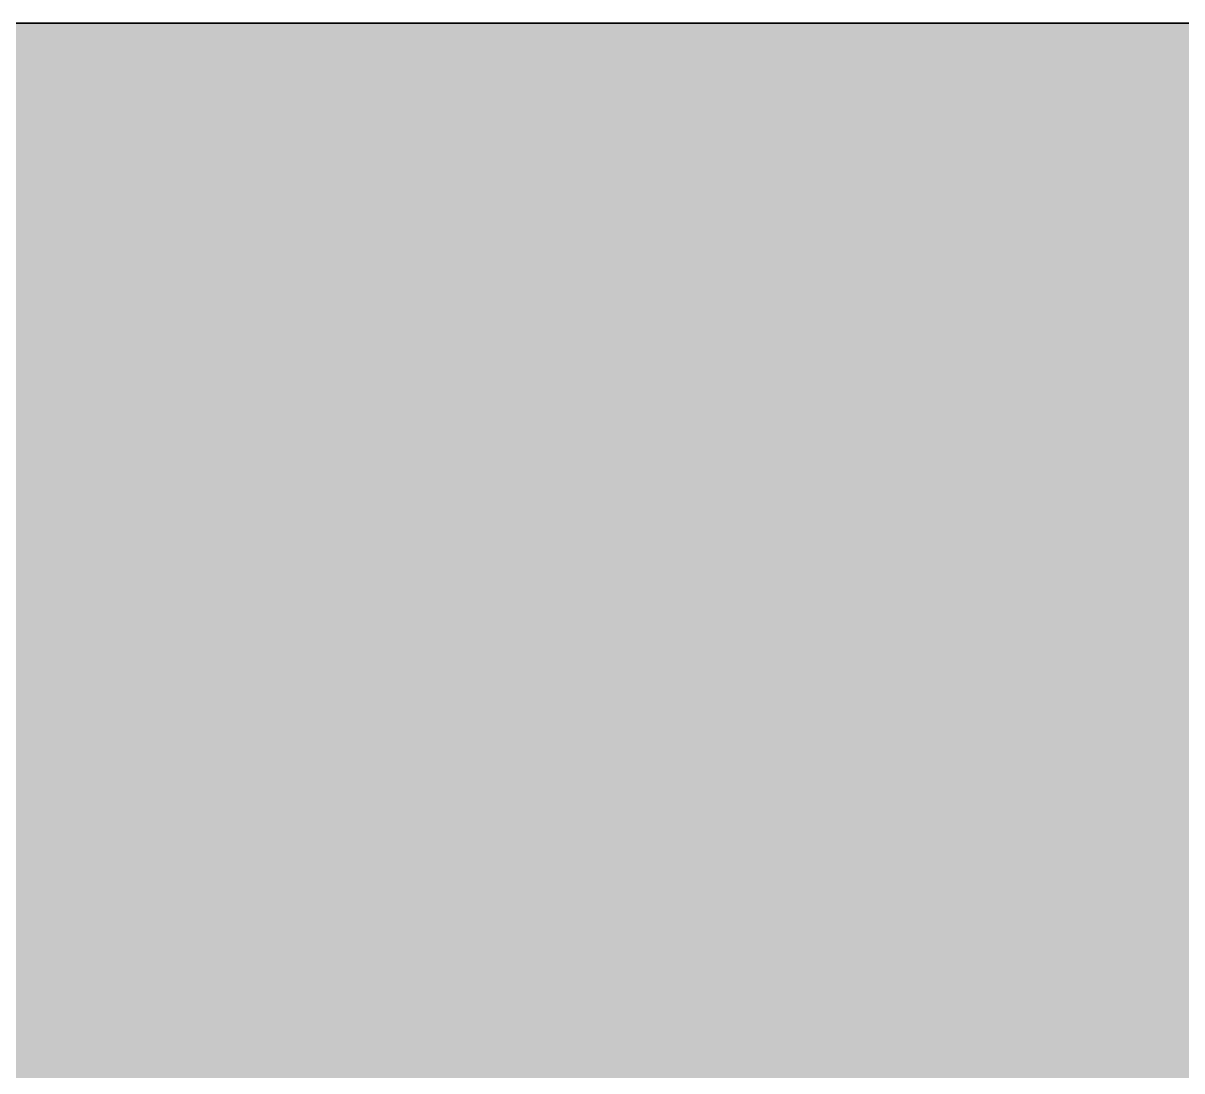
# Model space of a CAD drawing. Header units: metres. Extents: x 294 to 1101, y -498 to -355.
# Drawn here: x 619.29186 to 619.29878, y -488.17388 to -488.16763 of the extents above; entities that cross this region are included whole.
import ezdxf

# ---------------------------------------------------------------- set-up
doc = ezdxf.new("R2010")
doc.units = ezdxf.units.M
doc.layers.add('SectionCutEdges', color=7, linetype='Continuous')
doc.layers.add('wall', color=7, linetype='Continuous', lineweight=25)

msp = doc.modelspace()

# ---------------------------------------------------------------- hatches: boundary and pattern name
at = {"layer": 'wall'}
h = msp.add_hatch(color=256, dxfattribs=at)
h.dxf.hatch_style = 1
h.paths.add_polyline_path([(634.8314322, -488.1676274), (633.8460388, -488.1676274), (632.5460388, -488.1676274), (631.3460388, -488.1676274), (631.1460388, -488.1676274), (626.9195867, -488.1676274), (620.6891779, -488.1676274), (616.2644409, -488.1676274), (615.0644409, -488.1676274), (613.9770526, -488.1676274), (613.7644409, -488.1676274), (611.8544094, -488.1676274), (611.8544094, -488.3676274), (634.8314322, -488.3676274)])

# ---------------------------------------------------------------- linework, layer by layer
for p, q in [((616.2644409, -488.1676274), (620.6891779, -488.1676274)), ((617.2348404, -488.1676274), (619.6891779, -488.1676274)), ((617.2348404, -488.1676274), (619.6891779, -488.1676274)), ((617.2348404, -488.1676274), (619.6891779, -488.1676274)), ((618.8546447, -488.1676274), (619.7546447, -488.1676274)), ((618.8934444, -488.1676274), (619.3431262, -488.1676274)), ((619.0179969, -488.1676274), (619.2922223, -488.1676274)), ((619.1841283, -488.1676274), (620.0334133, -488.1676274)), ((619.1861875, -488.1676274), (620.4142882, -488.1676274)), ((619.2236854, -488.1676274), (619.2922246, -488.1676274)), ((619.2236877, -488.1676274), (619.2922269, -488.1676274)), ((619.2732995, -488.1676274), (619.3061531, -488.1676274)), ((619.2882512, -488.1676274), (619.296471, -488.1676274)), ((619.2901162, -488.1676274), (619.3068754, -488.1676274)), ((619.2922101, -488.1676274), (619.2923832, -488.1676274)), ((619.292211, -488.1676274), (619.2923838, -488.1676274)), ((619.292211, -488.1676274), (619.292268, -488.1676274)), ((619.2922131, -488.1676274), (619.2924688, -488.1676274)), ((619.2922131, -488.1676274), (619.2922778, -488.1676274)), ((619.2922152, -488.1676274), (619.2923881, -488.1676274)), ((619.2922154, -488.1676274), (619.2927222, -488.1676274)), ((619.2922165, -488.1676274), (619.292452, -488.1676274)), ((619.2922182, -488.1676274), (619.292268, -488.1676274)), ((619.2922287, -488.1676274), (619.292436, -488.1676274)), ((619.2922303, -488.1676274), (619.2922778, -488.1676274)), ((619.2922303, -488.1676274), (619.2924682, -488.1676274)), ((619.2922303, -488.1676274), (619.2925684, -488.1676274)), ((619.2922376, -488.1676274), (619.292467, -488.1676274)), ((619.2922384, -488.1676274), (619.2927405, -488.1676274)), ((619.292268, -488.1676274), (619.2922968, -488.1676274)), ((619.292268, -488.1676274), (619.292299, -488.1676274)), ((619.2922778, -488.1676274), (619.2924682, -488.1676274)), ((619.2922968, -488.1676274), (619.2923838, -488.1676274)), ((619.292299, -488.1676274), (619.2923387, -488.1676274)), ((619.2923387, -488.1676274), (619.2923821, -488.1676274)), ((619.2923756, -488.1676274), (619.2924454, -488.1676274)), ((619.2923756, -488.1676274), (619.2924385, -488.1676274)), ((619.2923781, -488.1676274), (619.2928804, -488.1676274)), ((619.2923781, -488.1676274), (619.2927222, -488.1676274)), ((619.2923821, -488.1676274), (619.2924355, -488.1676274)), ((619.2923828, -488.1676274), (619.2924224, -488.1676274)), ((619.2923838, -488.1676274), (619.2924234, -488.1676274)), ((619.2923838, -488.1676274), (619.2924368, -488.1676274)), ((619.2923881, -488.1676274), (619.2927724, -488.1676274)), ((619.2924072, -488.1676274), (619.2924368, -488.1676274)), ((619.2924355, -488.1676274), (619.2930249, -488.1676274)), ((619.2924359, -488.1676274), (619.2930257, -488.1676274)), ((619.292436, -488.1676274), (619.292467, -488.1676274)), ((619.2924365, -488.1676274), (619.2926031, -488.1676274)), ((619.2924368, -488.1676274), (619.2928792, -488.1676274)), ((619.292452, -488.1676274), (619.292624, -488.1676274)), ((619.292467, -488.1676274), (619.2926058, -488.1676274)), ((619.292467, -488.1676274), (619.292673, -488.1676274)), ((619.292467, -488.1676274), (619.292624, -488.1676274)), ((619.2924682, -488.1676274), (619.292698, -488.1676274)), ((619.2924682, -488.1676274), (619.2926971, -488.1676274)), ((619.2924688, -488.1676274), (619.2931967, -488.1676274)), ((619.2924688, -488.1676274), (619.292686, -488.1676274)), ((619.2924688, -488.1676274), (619.2928804, -488.1676274)), ((619.2925426, -488.1676274), (619.2925732, -488.1676274)), ((619.2925684, -488.1676274), (619.292698, -488.1676274)), ((619.2925732, -488.1676274), (619.2926058, -488.1676274)), ((619.2926021, -488.1676274), (619.2928948, -488.1676274)), ((619.2926031, -488.1676274), (619.2928792, -488.1676274)), ((619.2926058, -488.1676274), (619.2930266, -488.1676274)), ((619.2926058, -488.1676274), (619.292673, -488.1676274)), ((619.292624, -488.1676274), (619.2927232, -488.1676274)), ((619.292624, -488.1676274), (619.2927698, -488.1676274)), ((619.292645, -488.1676274), (619.2927991, -488.1676274)), ((619.292673, -488.1676274), (619.2927698, -488.1676274)), ((619.292673, -488.1676274), (619.2929415, -488.1676274)), ((619.292686, -488.1676274), (619.2931395, -488.1676274)), ((619.2926971, -488.1676274), (619.2931386, -488.1676274)), ((619.292698, -488.1676274), (619.2927707, -488.1676274)), ((619.292698, -488.1676274), (619.2927707, -488.1676274)), ((619.2927222, -488.1676274), (619.2927724, -488.1676274)), ((619.2927222, -488.1676274), (619.2929302, -488.1676274)), ((619.2927232, -488.1676274), (619.2927698, -488.1676274)), ((619.2927405, -488.1676274), (619.2927702, -488.1676274)), ((619.2927698, -488.1676274), (619.2930271, -488.1676274)), ((619.2927698, -488.1676274), (619.2930269, -488.1676274)), ((619.2927702, -488.1676274), (619.2930271, -488.1676274)), ((619.2927707, -488.1676274), (619.2931386, -488.1676274)), ((619.2927707, -488.1676274), (619.2930822, -488.1676274)), ((619.2927707, -488.1676274), (619.2931009, -488.1676274)), ((619.2927724, -488.1676274), (619.292824, -488.1676274)), ((619.2927991, -488.1676274), (619.2930265, -488.1676274)), ((619.292813, -488.1676274), (619.2928965, -488.1676274)), ((619.292813, -488.1676274), (619.2930259, -488.1676274)), ((619.292824, -488.1676274), (619.2929003, -488.1676274)), ((619.2928249, -488.1676274), (619.2928886, -488.1676274)), ((619.2928792, -488.1676274), (619.2930259, -488.1676274)), ((619.2928792, -488.1676274), (619.2931021, -488.1676274)), ((619.2928792, -488.1676274), (619.2931022, -488.1676274)), ((619.2928804, -488.1676274), (619.2931646, -488.1676274)), ((619.2928804, -488.1676274), (619.2932567, -488.1676274)), ((619.2928883, -488.1676274), (619.2931011, -488.1676274)), ((619.2928886, -488.1676274), (619.2929872, -488.1676274)), ((619.2928948, -488.1676274), (619.2930249, -488.1676274)), ((619.2928958, -488.1676274), (619.2931019, -488.1676274)), ((619.2928963, -488.1676274), (619.2931016, -488.1676274)), ((619.2928965, -488.1676274), (619.2930266, -488.1676274)), ((619.2929003, -488.1676274), (619.293732, -488.1676274)), ((619.2929003, -488.1676274), (619.2935353, -488.1676274)), ((619.2929302, -488.1676274), (619.2932571, -488.1676274)), ((619.2929415, -488.1676274), (619.2930268, -488.1676274)), ((619.2929601, -488.1676274), (619.2930016, -488.1676274)), ((619.2929601, -488.1676274), (619.2930012, -488.1676274)), ((619.2929872, -488.1676274), (619.2930182, -488.1676274)), ((619.2929872, -488.1676274), (619.293016, -488.1676274)), ((619.293016, -488.1676274), (619.2930811, -488.1676274)), ((619.2930162, -488.1676274), (619.2930853, -488.1676274)), ((619.2930162, -488.1676274), (619.2930588, -488.1676274)), ((619.2930182, -488.1676274), (619.2930597, -488.1676274)), ((619.2930249, -488.1676274), (619.293101, -488.1676274)), ((619.2930266, -488.1676274), (619.293081, -488.1676274)), ((619.2930268, -488.1676274), (619.2930813, -488.1676274)), ((619.2930269, -488.1676274), (619.2930814, -488.1676274)), ((619.2930271, -488.1676274), (619.2930816, -488.1676274)), ((619.2930274, -488.1676274), (619.2930822, -488.1676274)), ((619.2930588, -488.1676274), (619.2931012, -488.1676274)), ((619.2930597, -488.1676274), (619.2931016, -488.1676274)), ((619.2930597, -488.1676274), (619.2931016, -488.1676274)), ((619.2930732, -488.1676274), (619.2931026, -488.1676274)), ((619.293081, -488.1676274), (619.2931371, -488.1676274)), ((619.293081, -488.1676274), (619.2931371, -488.1676274)), ((619.2930813, -488.1676274), (619.2931374, -488.1676274)), ((619.2930814, -488.1676274), (619.2931375, -488.1676274)), ((619.2930816, -488.1676274), (619.2931377, -488.1676274)), ((619.2930822, -488.1676274), (619.2931383, -488.1676274)), ((619.2931009, -488.1676274), (619.2931383, -488.1676274)), ((619.293101, -488.1676274), (619.294173, -488.1676274)), ((619.2931019, -488.1676274), (619.293715, -488.1676274)), ((619.2931021, -488.1676274), (619.2932536, -488.1676274)), ((619.2931022, -488.1676274), (619.2931364, -488.1676274)), ((619.2931027, -488.1676274), (619.2931368, -488.1676274)), ((619.2931371, -488.1676274), (619.2931949, -488.1676274)), ((619.2931374, -488.1676274), (619.2931951, -488.1676274)), ((619.2931375, -488.1676274), (619.2931953, -488.1676274)), ((619.2931377, -488.1676274), (619.2931954, -488.1676274)), ((619.2931383, -488.1676274), (619.2931961, -488.1676274)), ((619.2931384, -488.1676274), (619.2931962, -488.1676274)), ((619.2931386, -488.1676274), (619.2931964, -488.1676274)), ((619.2931395, -488.1676274), (619.2931951, -488.1676274)), ((619.2931395, -488.1676274), (619.2931964, -488.1676274)), ((619.2931531, -488.1676274), (619.2931949, -488.1676274)), ((619.2931646, -488.1676274), (619.2932571, -488.1676274)), ((619.2931946, -488.1676274), (619.2932359, -488.1676274)), ((619.2931949, -488.1676274), (619.2932543, -488.1676274)), ((619.2931949, -488.1676274), (619.2932543, -488.1676274)), ((619.2931951, -488.1676274), (619.2932545, -488.1676274)), ((619.2931953, -488.1676274), (619.2932547, -488.1676274)), ((619.2931954, -488.1676274), (619.2932548, -488.1676274)), ((619.2931961, -488.1676274), (619.2932555, -488.1676274)), ((619.2931962, -488.1676274), (619.2932556, -488.1676274)), ((619.2931964, -488.1676274), (619.2932558, -488.1676274)), ((619.2931964, -488.1676274), (619.2932559, -488.1676274)), ((619.2931967, -488.1676274), (619.2932561, -488.1676274)), ((619.2931967, -488.1676274), (619.2932565, -488.1676274)), ((619.2932536, -488.1676274), (619.2937318, -488.1676274)), ((619.2932543, -488.1676274), (619.2933126, -488.1676274)), ((619.2932543, -488.1676274), (619.2933127, -488.1676274)), ((619.2932545, -488.1676274), (619.2933129, -488.1676274)), ((619.2932547, -488.1676274), (619.293313, -488.1676274)), ((619.2932548, -488.1676274), (619.2933132, -488.1676274)), ((619.2932555, -488.1676274), (619.2933138, -488.1676274)), ((619.2932556, -488.1676274), (619.2933139, -488.1676274)), ((619.2932558, -488.1676274), (619.2933141, -488.1676274)), ((619.2932559, -488.1676274), (619.2933143, -488.1676274)), ((619.2932561, -488.1676274), (619.2933145, -488.1676274)), ((619.2932567, -488.1676274), (619.2933148, -488.1676274)), ((619.2932571, -488.1676274), (619.2933753, -488.1676274)), ((619.2933126, -488.1676274), (619.2933724, -488.1676274)), ((619.2933127, -488.1676274), (619.2933725, -488.1676274)), ((619.2933129, -488.1676274), (619.2933727, -488.1676274)), ((619.293313, -488.1676274), (619.2933728, -488.1676274)), ((619.2933132, -488.1676274), (619.293373, -488.1676274)), ((619.2933138, -488.1676274), (619.2933736, -488.1676274)), ((619.2933139, -488.1676274), (619.2933738, -488.1676274)), ((619.2933141, -488.1676274), (619.2933739, -488.1676274)), ((619.2933143, -488.1676274), (619.2933741, -488.1676274)), ((619.2933145, -488.1676274), (619.2933743, -488.1676274)), ((619.2933148, -488.1676274), (619.2933749, -488.1676274)), ((619.2933556, -488.1676274), (619.2933969, -488.1676274)), ((619.2933695, -488.1676274), (619.2937263, -488.1676274)), ((619.2933724, -488.1676274), (619.2934337, -488.1676274)), ((619.2933725, -488.1676274), (619.2934338, -488.1676274)), ((619.2933727, -488.1676274), (619.293434, -488.1676274)), ((619.2933728, -488.1676274), (619.2934341, -488.1676274)), ((619.293373, -488.1676274), (619.2934343, -488.1676274)), ((619.2933736, -488.1676274), (619.2934349, -488.1676274)), ((619.2933738, -488.1676274), (619.2934351, -488.1676274)), ((619.2933739, -488.1676274), (619.2934352, -488.1676274)), ((619.2933741, -488.1676274), (619.2934355, -488.1676274)), ((619.2933743, -488.1676274), (619.2934356, -488.1676274)), ((619.2933749, -488.1676274), (619.2934359, -488.1676274)), ((619.2933753, -488.1676274), (619.2934993, -488.1676274)), ((619.2934337, -488.1676274), (619.2934964, -488.1676274)), ((619.2934338, -488.1676274), (619.2934966, -488.1676274)), ((619.293434, -488.1676274), (619.2934967, -488.1676274)), ((619.2934341, -488.1676274), (619.2934969, -488.1676274)), ((619.2934343, -488.1676274), (619.293497, -488.1676274)), ((619.2934349, -488.1676274), (619.2934976, -488.1676274)), ((619.2934351, -488.1676274), (619.2934978, -488.1676274)), ((619.2934352, -488.1676274), (619.293498, -488.1676274)), ((619.2934355, -488.1676274), (619.2934983, -488.1676274)), ((619.2934356, -488.1676274), (619.2934983, -488.1676274)), ((619.2934359, -488.1676274), (619.2934989, -488.1676274)), ((619.2934729, -488.1676274), (619.293525, -488.1676274)), ((619.2934963, -488.1676274), (619.2935531, -488.1676274)), ((619.2934964, -488.1676274), (619.2935532, -488.1676274)), ((619.2934967, -488.1676274), (619.2935535, -488.1676274)), ((619.2934969, -488.1676274), (619.2935537, -488.1676274)), ((619.293497, -488.1676274), (619.2935538, -488.1676274)), ((619.2934976, -488.1676274), (619.2935544, -488.1676274)), ((619.2934978, -488.1676274), (619.2935546, -488.1676274)), ((619.293498, -488.1676274), (619.2935548, -488.1676274)), ((619.2934983, -488.1676274), (619.2935551, -488.1676274)), ((619.2934983, -488.1676274), (619.2935551, -488.1676274)), ((619.2934989, -488.1676274), (619.2935793, -488.1676274)), ((619.2934989, -488.1676274), (619.2935555, -488.1676274)), ((619.2934993, -488.1676274), (619.2936141, -488.1676274)), ((619.2934993, -488.1676274), (619.2935449, -488.1676274)), ((619.2935353, -488.1676274), (619.2935756, -488.1676274)), ((619.2935449, -488.1676274), (619.2936233, -488.1676274)), ((619.2935532, -488.1676274), (619.2936112, -488.1676274)), ((619.2935534, -488.1676274), (619.2936114, -488.1676274)), ((619.2935534, -488.1676274), (619.2936113, -488.1676274)), ((619.2935534, -488.1676274), (619.2936112, -488.1676274)), ((619.2935535, -488.1676274), (619.2936114, -488.1676274)), ((619.2935537, -488.1676274), (619.2936117, -488.1676274)), ((619.2935538, -488.1676274), (619.2936117, -488.1676274)), ((619.2935544, -488.1676274), (619.2936124, -488.1676274)), ((619.2935546, -488.1676274), (619.2936126, -488.1676274)), ((619.2935548, -488.1676274), (619.2936127, -488.1676274)), ((619.2935551, -488.1676274), (619.2936131, -488.1676274)), ((619.2935551, -488.1676274), (619.2936131, -488.1676274)), ((619.2935756, -488.1676274), (619.2936233, -488.1676274)), ((619.2935793, -488.1676274), (619.2936134, -488.1676274)), ((619.2935793, -488.1676274), (619.2936793, -488.1676274)), ((619.2935793, -488.1676274), (619.2936795, -488.1676274)), ((619.2935845, -488.1676274), (619.2936137, -488.1676274)), ((619.2936112, -488.1676274), (619.2936702, -488.1676274)), ((619.2936113, -488.1676274), (619.2936704, -488.1676274)), ((619.2936114, -488.1676274), (619.2936705, -488.1676274)), ((619.2936114, -488.1676274), (619.2936704, -488.1676274)), ((619.2936117, -488.1676274), (619.2936708, -488.1676274)), ((619.2936117, -488.1676274), (619.2936707, -488.1676274)), ((619.2936124, -488.1676274), (619.2936714, -488.1676274)), ((619.2936126, -488.1676274), (619.2936716, -488.1676274)), ((619.2936127, -488.1676274), (619.2936718, -488.1676274)), ((619.2936131, -488.1676274), (619.2936721, -488.1676274)), ((619.2936131, -488.1676274), (619.2936722, -488.1676274)), ((619.2936141, -488.1676274), (619.2937333, -488.1676274)), ((619.2936233, -488.1676274), (619.293732, -488.1676274)), ((619.2936233, -488.1676274), (619.2936733, -488.1676274)), ((619.2936702, -488.1676274), (619.2937304, -488.1676274)), ((619.2936702, -488.1676274), (619.2937283, -488.1676274)), ((619.2936704, -488.1676274), (619.2937306, -488.1676274)), ((619.2936704, -488.1676274), (619.2937306, -488.1676274)), ((619.2936705, -488.1676274), (619.2937307, -488.1676274)), ((619.2936708, -488.1676274), (619.2937309, -488.1676274)), ((619.2936714, -488.1676274), (619.2937316, -488.1676274)), ((619.2936716, -488.1676274), (619.2937318, -488.1676274)), ((619.2936718, -488.1676274), (619.2937319, -488.1676274)), ((619.2936721, -488.1676274), (619.2937323, -488.1676274)), ((619.2936733, -488.1676274), (619.2937327, -488.1676274)), ((619.2936795, -488.1676274), (619.2937916, -488.1676274)), ((619.2936795, -488.1676274), (619.2937582, -488.1676274)), ((619.2937263, -488.1676274), (619.2939936, -488.1676274)), ((619.2937273, -488.1676274), (619.293756, -488.1676274)), ((619.2937283, -488.1676274), (619.2937893, -488.1676274)), ((619.2937304, -488.1676274), (619.2937894, -488.1676274)), ((619.2937309, -488.1676274), (619.2937899, -488.1676274)), ((619.2937309, -488.1676274), (619.2937899, -488.1676274)), ((619.2937316, -488.1676274), (619.2937906, -488.1676274)), ((619.2937318, -488.1676274), (619.2939947, -488.1676274)), ((619.2937318, -488.1676274), (619.2938486, -488.1676274)), ((619.2937318, -488.1676274), (619.2937908, -488.1676274)), ((619.2937319, -488.1676274), (619.2937909, -488.1676274)), ((619.293732, -488.1676274), (619.2939742, -488.1676274)), ((619.293732, -488.1676274), (619.2938012, -488.1676274)), ((619.293732, -488.1676274), (619.293934, -488.1676274)), ((619.2937323, -488.1676274), (619.2937913, -488.1676274)), ((619.2937327, -488.1676274), (619.2938012, -488.1676274)), ((619.2937333, -488.1676274), (619.2938523, -488.1676274)), ((619.293751, -488.1676274), (619.2937896, -488.1676274)), ((619.293756, -488.1676274), (619.2939382, -488.1676274)), ((619.2937582, -488.1676274), (619.2938352, -488.1676274)), ((619.2937893, -488.1676274), (619.2938493, -488.1676274)), ((619.2937894, -488.1676274), (619.2938493, -488.1676274)), ((619.2937896, -488.1676274), (619.2938496, -488.1676274)), ((619.2937896, -488.1676274), (619.2938496, -488.1676274)), ((619.2937897, -488.1676274), (619.2938497, -488.1676274)), ((619.2937899, -488.1676274), (619.2938499, -488.1676274)), ((619.2937899, -488.1676274), (619.2938499, -488.1676274)), ((619.2937906, -488.1676274), (619.2938506, -488.1676274)), ((619.2937908, -488.1676274), (619.2938508, -488.1676274)), ((619.2937909, -488.1676274), (619.2938509, -488.1676274)), ((619.2937913, -488.1676274), (619.2938513, -488.1676274)), ((619.2937916, -488.1676274), (619.2938181, -488.1676274)), ((619.2938012, -488.1676274), (619.2938843, -488.1676274)), ((619.2938181, -488.1676274), (619.2938519, -488.1676274)), ((619.2938181, -488.1676274), (619.2938516, -488.1676274)), ((619.2938263, -488.1676274), (619.2938523, -488.1676274)), ((619.2938493, -488.1676274), (619.2939103, -488.1676274)), ((619.2938493, -488.1676274), (619.2939103, -488.1676274)), ((619.2938496, -488.1676274), (619.2939106, -488.1676274)), ((619.2938496, -488.1676274), (619.2939106, -488.1676274)), ((619.2938497, -488.1676274), (619.2939107, -488.1676274)), ((619.2938499, -488.1676274), (619.2939109, -488.1676274)), ((619.2938499, -488.1676274), (619.2939109, -488.1676274)), ((619.2938506, -488.1676274), (619.2939116, -488.1676274)), ((619.2938508, -488.1676274), (619.2939118, -488.1676274)), ((619.2938509, -488.1676274), (619.2939119, -488.1676274)), ((619.2938513, -488.1676274), (619.2939123, -488.1676274)), ((619.2938519, -488.1676274), (619.2939126, -488.1676274)), ((619.2938519, -488.1676274), (619.2939408, -488.1676274)), ((619.2938523, -488.1676274), (619.2939753, -488.1676274)), ((619.2938657, -488.1676274), (619.2939761, -488.1676274)), ((619.2938843, -488.1676274), (619.2939742, -488.1676274)), ((619.2939103, -488.1676274), (619.2939723, -488.1676274)), ((619.2939103, -488.1676274), (619.2939723, -488.1676274)), ((619.2939106, -488.1676274), (619.2939726, -488.1676274)), ((619.2939106, -488.1676274), (619.2939726, -488.1676274)), ((619.2939107, -488.1676274), (619.2939728, -488.1676274)), ((619.2939109, -488.1676274), (619.2939729, -488.1676274)), ((619.2939116, -488.1676274), (619.2939736, -488.1676274)), ((619.2939118, -488.1676274), (619.2939738, -488.1676274)), ((619.2939119, -488.1676274), (619.2939739, -488.1676274)), ((619.2939123, -488.1676274), (619.2939743, -488.1676274)), ((619.2939126, -488.1676274), (619.2939408, -488.1676274)), ((619.2939324, -488.1676274), (619.2939729, -488.1676274)), ((619.2939324, -488.1676274), (619.2939729, -488.1676274)), ((619.2939382, -488.1676274), (619.2944549, -488.1676274)), ((619.2939382, -488.1676274), (619.2940338, -488.1676274)), ((619.2939408, -488.1676274), (619.2939761, -488.1676274)), ((619.2939408, -488.1676274), (619.2939749, -488.1676274)), ((619.2939723, -488.1676274), (619.2940281, -488.1676274)), ((619.2939723, -488.1676274), (619.2940278, -488.1676274)), ((619.2939726, -488.1676274), (619.2940284, -488.1676274)), ((619.2939726, -488.1676274), (619.2940283, -488.1676274)), ((619.2939728, -488.1676274), (619.2940285, -488.1676274)), ((619.2939729, -488.1676274), (619.2940287, -488.1676274)), ((619.2939729, -488.1676274), (619.2940287, -488.1676274)), ((619.2939736, -488.1676274), (619.2940293, -488.1676274)), ((619.2939738, -488.1676274), (619.2940296, -488.1676274)), ((619.2939739, -488.1676274), (619.2940296, -488.1676274)), ((619.2939742, -488.1676274), (619.2940064, -488.1676274)), ((619.2939742, -488.1676274), (619.2940847, -488.1676274)), ((619.2939743, -488.1676274), (619.29403, -488.1676274)), ((619.2939749, -488.1676274), (619.2940304, -488.1676274)), ((619.2939749, -488.1676274), (619.2940567, -488.1676274)), ((619.2939753, -488.1676274), (619.2940875, -488.1676274)), ((619.2939753, -488.1676274), (619.2940464, -488.1676274)), ((619.2939947, -488.1676274), (619.2941741, -488.1676274)), ((619.2940064, -488.1676274), (619.2940464, -488.1676274)), ((619.2940281, -488.1676274), (619.2940846, -488.1676274)), ((619.2940283, -488.1676274), (619.2940848, -488.1676274)), ((619.2940284, -488.1676274), (619.2940848, -488.1676274)), ((619.2940285, -488.1676274), (619.2940851, -488.1676274)), ((619.2940287, -488.1676274), (619.2940851, -488.1676274)), ((619.2940287, -488.1676274), (619.2940852, -488.1676274)), ((619.2940293, -488.1676274), (619.2940858, -488.1676274)), ((619.2940296, -488.1676274), (619.2940861, -488.1676274)), ((619.2940296, -488.1676274), (619.2940861, -488.1676274)), ((619.29403, -488.1676274), (619.2940865, -488.1676274)), ((619.2940304, -488.1676274), (619.2940567, -488.1676274)), ((619.2940338, -488.1676274), (619.2940658, -488.1676274)), ((619.2940338, -488.1676274), (619.2944902, -488.1676274)), ((619.2940464, -488.1676274), (619.2941008, -488.1676274)), ((619.2940464, -488.1676274), (619.2940875, -488.1676274)), ((619.2940567, -488.1676274), (619.2940875, -488.1676274)), ((619.2940567, -488.1676274), (619.2940868, -488.1676274)), ((619.2940567, -488.1676274), (619.2941176, -488.1676274)), ((619.2940658, -488.1676274), (619.2941514, -488.1676274)), ((619.2940846, -488.1676274), (619.2941418, -488.1676274)), ((619.2940847, -488.1676274), (619.2948512, -488.1676274)), ((619.2940848, -488.1676274), (619.2941421, -488.1676274)), ((619.2940848, -488.1676274), (619.2941421, -488.1676274)), ((619.2940851, -488.1676274), (619.2941424, -488.1676274)), ((619.2940851, -488.1676274), (619.2941424, -488.1676274)), ((619.2940852, -488.1676274), (619.2941425, -488.1676274)), ((619.2940858, -488.1676274), (619.294143, -488.1676274)), ((619.2940861, -488.1676274), (619.2941434, -488.1676274)), ((619.2940861, -488.1676274), (619.2941433, -488.1676274)), ((619.2940865, -488.1676274), (619.2941437, -488.1676274)), ((619.2940875, -488.1676274), (619.2942028, -488.1676274)), ((619.2940875, -488.1676274), (619.2941176, -488.1676274)), ((619.2941176, -488.1676274), (619.2941441, -488.1676274)), ((619.2941418, -488.1676274), (619.2941751, -488.1676274)), ((619.2941418, -488.1676274), (619.2941879, -488.1676274)), ((619.2941421, -488.1676274), (619.2942001, -488.1676274)), ((619.2941421, -488.1676274), (619.2942001, -488.1676274)), ((619.2941424, -488.1676274), (619.2942004, -488.1676274)), ((619.2941424, -488.1676274), (619.2942004, -488.1676274)), ((619.2941425, -488.1676274), (619.2942005, -488.1676274)), ((619.294143, -488.1676274), (619.2942011, -488.1676274)), ((619.2941433, -488.1676274), (619.2942014, -488.1676274)), ((619.2941434, -488.1676274), (619.2942014, -488.1676274)), ((619.2941437, -488.1676274), (619.2942018, -488.1676274)), ((619.2941441, -488.1676274), (619.2941719, -488.1676274)), ((619.2941719, -488.1676274), (619.2942309, -488.1676274)), ((619.2941719, -488.1676274), (619.2942028, -488.1676274)), ((619.294173, -488.1676274), (619.295598, -488.1676274)), ((619.294174, -488.1676274), (619.2944802, -488.1676274)), ((619.2941741, -488.1676274), (619.2943646, -488.1676274)), ((619.2941741, -488.1676274), (619.2943087, -488.1676274)), ((619.2941751, -488.1676274), (619.2942102, -488.1676274)), ((619.2941872, -488.1676274), (619.294235, -488.1676274)), ((619.2941991, -488.1676274), (619.2943092, -488.1676274)), ((619.2942001, -488.1676274), (619.2942547, -488.1676274)), ((619.2942001, -488.1676274), (619.2942547, -488.1676274)), ((619.2942004, -488.1676274), (619.294255, -488.1676274)), ((619.2942004, -488.1676274), (619.294255, -488.1676274)), ((619.2942005, -488.1676274), (619.2942551, -488.1676274)), ((619.2942011, -488.1676274), (619.2942557, -488.1676274)), ((619.2942014, -488.1676274), (619.294256, -488.1676274)), ((619.2942014, -488.1676274), (619.294256, -488.1676274)), ((619.2942018, -488.1676274), (619.2942564, -488.1676274)), ((619.2942028, -488.1676274), (619.2943126, -488.1676274)), ((619.2942028, -488.1676274), (619.2942309, -488.1676274)), ((619.2942102, -488.1676274), (619.2942544, -488.1676274)), ((619.2942309, -488.1676274), (619.2942567, -488.1676274)), ((619.2942544, -488.1676274), (619.2943097, -488.1676274)), ((619.2942547, -488.1676274), (619.29431, -488.1676274)), ((619.2942547, -488.1676274), (619.29431, -488.1676274)), ((619.294255, -488.1676274), (619.2943103, -488.1676274)), ((619.294255, -488.1676274), (619.2943103, -488.1676274)), ((619.2942551, -488.1676274), (619.2943103, -488.1676274)), ((619.2942557, -488.1676274), (619.2943109, -488.1676274)), ((619.294256, -488.1676274), (619.2943113, -488.1676274)), ((619.294256, -488.1676274), (619.2943112, -488.1676274)), ((619.2942564, -488.1676274), (619.2943116, -488.1676274)), ((619.2942567, -488.1676274), (619.2942838, -488.1676274)), ((619.2942838, -488.1676274), (619.2943408, -488.1676274)), ((619.2942838, -488.1676274), (619.294331, -488.1676274)), ((619.2942838, -488.1676274), (619.294312, -488.1676274)), ((619.2942986, -488.1676274), (619.294331, -488.1676274)), ((619.2943089, -488.1676274), (619.2943648, -488.1676274)), ((619.2943092, -488.1676274), (619.294365, -488.1676274)), ((619.2943097, -488.1676274), (619.2943656, -488.1676274)), ((619.29431, -488.1676274), (619.2943658, -488.1676274)), ((619.29431, -488.1676274), (619.2943659, -488.1676274)), ((619.2943103, -488.1676274), (619.2943661, -488.1676274)), ((619.2943109, -488.1676274), (619.2943668, -488.1676274)), ((619.2943112, -488.1676274), (619.2943671, -488.1676274)), ((619.2943113, -488.1676274), (619.2943671, -488.1676274)), ((619.2943116, -488.1676274), (619.2943675, -488.1676274)), ((619.2943126, -488.1676274), (619.294425, -488.1676274)), ((619.2943408, -488.1676274), (619.2943981, -488.1676274)), ((619.2943408, -488.1676274), (619.2943679, -488.1676274)), ((619.2943646, -488.1676274), (619.2944211, -488.1676274)), ((619.2943648, -488.1676274), (619.2944213, -488.1676274)), ((619.294365, -488.1676274), (619.2944216, -488.1676274)), ((619.2943656, -488.1676274), (619.2944221, -488.1676274)), ((619.2943658, -488.1676274), (619.2944224, -488.1676274)), ((619.2943659, -488.1676274), (619.2944224, -488.1676274)), ((619.2943661, -488.1676274), (619.2944227, -488.1676274)), ((619.2943667, -488.1676274), (619.2943966, -488.1676274)), ((619.2943668, -488.1676274), (619.2944233, -488.1676274)), ((619.2943671, -488.1676274), (619.2944237, -488.1676274)), ((619.2943671, -488.1676274), (619.294397, -488.1676274)), ((619.2943675, -488.1676274), (619.294424, -488.1676274)), ((619.2943675, -488.1676274), (619.2943976, -488.1676274)), ((619.2943679, -488.1676274), (619.2943981, -488.1676274)), ((619.2943964, -488.1676274), (619.2944247, -488.1676274)), ((619.2943966, -488.1676274), (619.2944233, -488.1676274)), ((619.2943966, -488.1676274), (619.2944818, -488.1676274)), ((619.294397, -488.1676274), (619.2944237, -488.1676274)), ((619.294397, -488.1676274), (619.2944236, -488.1676274)), ((619.2943976, -488.1676274), (619.2944244, -488.1676274)), ((619.2943976, -488.1676274), (619.2944828, -488.1676274)), ((619.2943981, -488.1676274), (619.294483, -488.1676274)), ((619.2944213, -488.1676274), (619.29448, -488.1676274)), ((619.2944216, -488.1676274), (619.2944802, -488.1676274)), ((619.2944221, -488.1676274), (619.2944807, -488.1676274)), ((619.2944224, -488.1676274), (619.294481, -488.1676274)), ((619.2944224, -488.1676274), (619.2944811, -488.1676274)), ((619.2944227, -488.1676274), (619.2944813, -488.1676274)), ((619.2944228, -488.1676274), (619.2944814, -488.1676274)), ((619.2944233, -488.1676274), (619.2944819, -488.1676274)), ((619.2944236, -488.1676274), (619.2944823, -488.1676274)), ((619.2944237, -488.1676274), (619.2944823, -488.1676274)), ((619.294424, -488.1676274), (619.2944826, -488.1676274)), ((619.294425, -488.1676274), (619.294543, -488.1676274)), ((619.294425, -488.1676274), (619.2945311, -488.1676274)), ((619.2944672, -488.1676274), (619.2945077, -488.1676274)), ((619.2944792, -488.1676274), (619.2948455, -488.1676274)), ((619.29448, -488.1676274), (619.2945393, -488.1676274)), ((619.2944802, -488.1676274), (619.2945395, -488.1676274)), ((619.2944802, -488.1676274), (619.2948438, -488.1676274)), ((619.2944804, -488.1676274), (619.2945391, -488.1676274)), ((619.2944807, -488.1676274), (619.29454, -488.1676274)), ((619.294481, -488.1676274), (619.2945403, -488.1676274)), ((619.2944811, -488.1676274), (619.2945437, -488.1676274)), ((619.2944813, -488.1676274), (619.2945406, -488.1676274)), ((619.2944814, -488.1676274), (619.2945441, -488.1676274)), ((619.2944819, -488.1676274), (619.2945412, -488.1676274)), ((619.2944823, -488.1676274), (619.2945416, -488.1676274)), ((619.2944823, -488.1676274), (619.294545, -488.1676274)), ((619.2944826, -488.1676274), (619.2945419, -488.1676274)), ((619.294483, -488.1676274), (619.294546, -488.1676274)), ((619.2944902, -488.1676274), (619.2945371, -488.1676274)), ((619.2945077, -488.1676274), (619.2945656, -488.1676274)), ((619.2945311, -488.1676274), (619.2948512, -488.1676274)), ((619.2945335, -488.1676274), (619.2945662, -488.1676274)), ((619.2945371, -488.1676274), (619.2945656, -488.1676274)), ((619.2945391, -488.1676274), (619.294599, -488.1676274)), ((619.2945393, -488.1676274), (619.2945992, -488.1676274)), ((619.2945395, -488.1676274), (619.2945994, -488.1676274)), ((619.29454, -488.1676274), (619.2945999, -488.1676274)), ((619.2945403, -488.1676274), (619.2946002, -488.1676274)), ((619.2945406, -488.1676274), (619.2946005, -488.1676274)), ((619.2945412, -488.1676274), (619.2946012, -488.1676274)), ((619.2945416, -488.1676274), (619.2946015, -488.1676274)), ((619.2945419, -488.1676274), (619.2946019, -488.1676274)), ((619.294543, -488.1676274), (619.2945953, -488.1676274)), ((619.2945437, -488.1676274), (619.2946003, -488.1676274)), ((619.2945441, -488.1676274), (619.2946007, -488.1676274)), ((619.294545, -488.1676274), (619.2946015, -488.1676274)), ((619.2945456, -488.1676274), (619.2945832, -488.1676274)), ((619.294546, -488.1676274), (619.2946022, -488.1676274)), ((619.294546, -488.1676274), (619.2946337, -488.1676274)), ((619.2945559, -488.1676274), (619.2945832, -488.1676274)), ((619.2945642, -488.1676274), (619.2946057, -488.1676274)), ((619.2945656, -488.1676274), (619.2945978, -488.1676274)), ((619.2945662, -488.1676274), (619.2946635, -488.1676274)), ((619.2945953, -488.1676274), (619.2946635, -488.1676274)), ((619.2945978, -488.1676274), (619.2946344, -488.1676274)), ((619.294599, -488.1676274), (619.2946596, -488.1676274)), ((619.294599, -488.1676274), (619.2946596, -488.1676274)), ((619.2945992, -488.1676274), (619.2946598, -488.1676274)), ((619.2945994, -488.1676274), (619.29466, -488.1676274)), ((619.2945999, -488.1676274), (619.2946605, -488.1676274)), ((619.2946002, -488.1676274), (619.2946608, -488.1676274)), ((619.2946003, -488.1676274), (619.2946609, -488.1676274)), ((619.2946005, -488.1676274), (619.2946611, -488.1676274)), ((619.2946007, -488.1676274), (619.2946612, -488.1676274)), ((619.2946012, -488.1676274), (619.2946618, -488.1676274)), ((619.2946015, -488.1676274), (619.2946621, -488.1676274)), ((619.2946019, -488.1676274), (619.2946625, -488.1676274)), ((619.2946022, -488.1676274), (619.2946337, -488.1676274)), ((619.2946057, -488.1676274), (619.2946596, -488.1676274)), ((619.2946337, -488.1676274), (619.2946635, -488.1676274)), ((619.2946337, -488.1676274), (619.2946975, -488.1676274)), ((619.2946344, -488.1676274), (619.2946761, -488.1676274)), ((619.2946348, -488.1676274), (619.2947057, -488.1676274)), ((619.2946596, -488.1676274), (619.2947211, -488.1676274)), ((619.2946598, -488.1676274), (619.2947212, -488.1676274)), ((619.29466, -488.1676274), (619.2947214, -488.1676274)), ((619.2946605, -488.1676274), (619.2947219, -488.1676274)), ((619.2946608, -488.1676274), (619.2947222, -488.1676274)), ((619.2946609, -488.1676274), (619.2946953, -488.1676274)), ((619.2946611, -488.1676274), (619.2947225, -488.1676274)), ((619.2946612, -488.1676274), (619.2946956, -488.1676274)), ((619.2946618, -488.1676274), (619.2947232, -488.1676274)), ((619.2946621, -488.1676274), (619.2947235, -488.1676274)), ((619.2946621, -488.1676274), (619.2946965, -488.1676274)), ((619.2946625, -488.1676274), (619.2947239, -488.1676274)), ((619.2946625, -488.1676274), (619.294697, -488.1676274)), ((619.2946628, -488.1676274), (619.2946975, -488.1676274)), ((619.2946632, -488.1676274), (619.2946975, -488.1676274)), ((619.2946635, -488.1676274), (619.2946979, -488.1676274)), ((619.2946635, -488.1676274), (619.294698, -488.1676274)), ((619.2946761, -488.1676274), (619.2947252, -488.1676274)), ((619.2946953, -488.1676274), (619.2947844, -488.1676274)), ((619.2946956, -488.1676274), (619.2947228, -488.1676274)), ((619.2946956, -488.1676274), (619.2947848, -488.1676274)), ((619.294696, -488.1676274), (619.2947228, -488.1676274)), ((619.2946965, -488.1676274), (619.2947235, -488.1676274)), ((619.2946965, -488.1676274), (619.2947856, -488.1676274)), ((619.294697, -488.1676274), (619.2947243, -488.1676274)), ((619.294697, -488.1676274), (619.2947861, -488.1676274)), ((619.2946975, -488.1676274), (619.2947243, -488.1676274)), ((619.2946975, -488.1676274), (619.2947867, -488.1676274)), ((619.2946979, -488.1676274), (619.294787, -488.1676274)), ((619.294698, -488.1676274), (619.2948512, -488.1676274)), ((619.2947211, -488.1676274), (619.2947831, -488.1676274)), ((619.2947212, -488.1676274), (619.2947833, -488.1676274)), ((619.2947214, -488.1676274), (619.2947835, -488.1676274)), ((619.2947219, -488.1676274), (619.294784, -488.1676274)), ((619.2947222, -488.1676274), (619.2947843, -488.1676274)), ((619.2947225, -488.1676274), (619.2947846, -488.1676274)), ((619.2947232, -488.1676274), (619.2947853, -488.1676274)), ((619.2947235, -488.1676274), (619.2947856, -488.1676274)), ((619.2947239, -488.1676274), (619.294786, -488.1676274)), ((619.2947243, -488.1676274), (619.2947867, -488.1676274)), ((619.2947375, -488.1676274), (619.2947749, -488.1676274)), ((619.2947749, -488.1676274), (619.2948458, -488.1676274)), ((619.2947831, -488.1676274), (619.2948458, -488.1676274)), ((619.2947831, -488.1676274), (619.2948458, -488.1676274)), ((619.2947833, -488.1676274), (619.294846, -488.1676274)), ((619.2947835, -488.1676274), (619.2948462, -488.1676274)), ((619.294784, -488.1676274), (619.2948467, -488.1676274)), ((619.2947841, -488.1676274), (619.2948477, -488.1676274)), ((619.2947843, -488.1676274), (619.294847, -488.1676274)), ((619.2947844, -488.1676274), (619.2948508, -488.1676274)), ((619.2947846, -488.1676274), (619.2948473, -488.1676274)), ((619.2947848, -488.1676274), (619.2948511, -488.1676274)), ((619.2947853, -488.1676274), (619.2948479, -488.1676274)), ((619.2947856, -488.1676274), (619.2948483, -488.1676274)), ((619.2947856, -488.1676274), (619.294852, -488.1676274)), ((619.294786, -488.1676274), (619.2948487, -488.1676274)), ((619.2947867, -488.1676274), (619.294853, -488.1676274)), ((619.2947867, -488.1676274), (619.2948527, -488.1676274)), ((619.294787, -488.1676274), (619.2948534, -488.1676274)), ((619.2948438, -488.1676274), (619.2952927, -488.1676274)), ((619.2948438, -488.1676274), (619.2951135, -488.1676274)), ((619.2948438, -488.1676274), (619.2950142, -488.1676274)), ((619.2948438, -488.1676274), (619.2950496, -488.1676274)), ((619.2948455, -488.1676274), (619.2952917, -488.1676274)), ((619.2948458, -488.1676274), (619.2948907, -488.1676274)), ((619.2948458, -488.1676274), (619.2948892, -488.1676274)), ((619.2948458, -488.1676274), (619.2948746, -488.1676274)), ((619.2948458, -488.1676274), (619.2949, -488.1676274)), ((619.294846, -488.1676274), (619.2949093, -488.1676274)), ((619.2948462, -488.1676274), (619.2949095, -488.1676274)), ((619.2948467, -488.1676274), (619.29491, -488.1676274)), ((619.294847, -488.1676274), (619.2949103, -488.1676274)), ((619.2948473, -488.1676274), (619.2949106, -488.1676274)), ((619.2948477, -488.1676274), (619.2949102, -488.1676274)), ((619.2948477, -488.1676274), (619.2949102, -488.1676274)), ((619.2948479, -488.1676274), (619.2949113, -488.1676274)), ((619.2948483, -488.1676274), (619.2949116, -488.1676274)), ((619.2948487, -488.1676274), (619.294912, -488.1676274)), ((619.2948508, -488.1676274), (619.2949104, -488.1676274)), ((619.2948511, -488.1676274), (619.2949108, -488.1676274)), ((619.2948512, -488.1676274), (619.2949529, -488.1676274)), ((619.2948512, -488.1676274), (619.2959251, -488.1676274)), ((619.294852, -488.1676274), (619.2949514, -488.1676274)), ((619.294853, -488.1676274), (619.294913, -488.1676274)), ((619.294853, -488.1676274), (619.2949524, -488.1676274)), ((619.2948534, -488.1676274), (619.294913, -488.1676274)), ((619.2948938, -488.1676274), (619.294944, -488.1676274)), ((619.2949, -488.1676274), (619.2949441, -488.1676274)), ((619.2949093, -488.1676274), (619.2949441, -488.1676274)), ((619.2949093, -488.1676274), (619.2949444, -488.1676274)), ((619.2949093, -488.1676274), (619.2949794, -488.1676274)), ((619.2949095, -488.1676274), (619.2949444, -488.1676274)), ((619.2949095, -488.1676274), (619.2949446, -488.1676274)), ((619.29491, -488.1676274), (619.2949449, -488.1676274)), ((619.2949101, -488.1676274), (619.294945, -488.1676274)), ((619.2949101, -488.1676274), (619.2949799, -488.1676274)), ((619.2949102, -488.1676274), (619.2949452, -488.1676274)), ((619.2949102, -488.1676274), (619.294945, -488.1676274)), ((619.2949102, -488.1676274), (619.2949451, -488.1676274)), ((619.2949102, -488.1676274), (619.2949802, -488.1676274)), ((619.2949103, -488.1676274), (619.2949452, -488.1676274)), ((619.2949103, -488.1676274), (619.2949453, -488.1676274)), ((619.2949103, -488.1676274), (619.2949452, -488.1676274)), ((619.2949104, -488.1676274), (619.2949502, -488.1676274)), ((619.2949106, -488.1676274), (619.2949455, -488.1676274)), ((619.2949108, -488.1676274), (619.2949505, -488.1676274)), ((619.2949109, -488.1676274), (619.2949509, -488.1676274)), ((619.2949109, -488.1676274), (619.2949505, -488.1676274)), ((619.2949113, -488.1676274), (619.2949461, -488.1676274)), ((619.2949116, -488.1676274), (619.2949465, -488.1676274)), ((619.2949116, -488.1676274), (619.2949514, -488.1676274)), ((619.294912, -488.1676274), (619.2949468, -488.1676274)), ((619.294912, -488.1676274), (619.2949519, -488.1676274)), ((619.2949123, -488.1676274), (619.2949522, -488.1676274)), ((619.294913, -488.1676274), (619.2949829, -488.1676274)), ((619.294913, -488.1676274), (619.2949524, -488.1676274)), ((619.294944, -488.1676274), (619.294979, -488.1676274)), ((619.294944, -488.1676274), (619.2949791, -488.1676274)), ((619.294944, -488.1676274), (619.294979, -488.1676274)), ((619.2949441, -488.1676274), (619.2949792, -488.1676274)), ((619.2949441, -488.1676274), (619.2950501, -488.1676274)), ((619.2949441, -488.1676274), (619.2950498, -488.1676274)), ((619.2949444, -488.1676274), (619.2949794, -488.1676274)), ((619.2949444, -488.1676274), (619.2949797, -488.1676274)), ((619.2949449, -488.1676274), (619.2949799, -488.1676274)), ((619.294945, -488.1676274), (619.2949801, -488.1676274)), ((619.2949452, -488.1676274), (619.2949802, -488.1676274)), ((619.2949455, -488.1676274), (619.2949805, -488.1676274)), ((619.2949461, -488.1676274), (619.2949812, -488.1676274)), ((619.2949465, -488.1676274), (619.2949815, -488.1676274)), ((619.2949468, -488.1676274), (619.2949819, -488.1676274)), ((619.2949502, -488.1676274), (619.2949805, -488.1676274)), ((619.2949502, -488.1676274), (619.295051, -488.1676274)), ((619.2949505, -488.1676274), (619.2949809, -488.1676274)), ((619.2949505, -488.1676274), (619.2949807, -488.1676274)), ((619.2949509, -488.1676274), (619.2949809, -488.1676274)), ((619.2949514, -488.1676274), (619.2949819, -488.1676274)), ((619.2949514, -488.1676274), (619.2949816, -488.1676274)), ((619.2949519, -488.1676274), (619.2949823, -488.1676274)), ((619.2949522, -488.1676274), (619.2949823, -488.1676274)), ((619.2949524, -488.1676274), (619.2949826, -488.1676274)), ((619.2949529, -488.1676274), (619.2949829, -488.1676274)), ((619.294979, -488.1676274), (619.2950497, -488.1676274)), ((619.2949792, -488.1676274), (619.2950144, -488.1676274)), ((619.2949794, -488.1676274), (619.2950147, -488.1676274)), ((619.2949799, -488.1676274), (619.2950152, -488.1676274)), ((619.2949801, -488.1676274), (619.2950508, -488.1676274)), ((619.2949802, -488.1676274), (619.2950155, -488.1676274)), ((619.2949802, -488.1676274), (619.2950155, -488.1676274)), ((619.2949802, -488.1676274), (619.2950154, -488.1676274)), ((619.2949802, -488.1676274), (619.2950155, -488.1676274)), ((619.2949803, -488.1676274), (619.2950155, -488.1676274)), ((619.2949805, -488.1676274), (619.2950158, -488.1676274)), ((619.2949807, -488.1676274), (619.2950161, -488.1676274)), ((619.2949807, -488.1676274), (619.295016, -488.1676274)), ((619.2949812, -488.1676274), (619.2950164, -488.1676274)), ((619.2949815, -488.1676274), (619.2950168, -488.1676274)), ((619.2949816, -488.1676274), (619.2950168, -488.1676274)), ((619.2949816, -488.1676274), (619.2950523, -488.1676274)), ((619.2949819, -488.1676274), (619.2950171, -488.1676274)), ((619.2949826, -488.1676274), (619.2950175, -488.1676274)), ((619.2949826, -488.1676274), (619.2950533, -488.1676274)), ((619.2949829, -488.1676274), (619.2950536, -488.1676274)), ((619.2950143, -488.1676274), (619.2950509, -488.1676274)), ((619.2950144, -488.1676274), (619.2950499, -488.1676274)), ((619.2950147, -488.1676274), (619.2950501, -488.1676274)), ((619.2950152, -488.1676274), (619.2950506, -488.1676274)), ((619.2950154, -488.1676274), (619.2950509, -488.1676274)), ((619.2950155, -488.1676274), (619.2950509, -488.1676274)), ((619.2950155, -488.1676274), (619.2951148, -488.1676274)), ((619.2950158, -488.1676274), (619.2950512, -488.1676274)), ((619.2950158, -488.1676274), (619.295051, -488.1676274)), ((619.295016, -488.1676274), (619.2950515, -488.1676274)), ((619.295016, -488.1676274), (619.2950514, -488.1676274)), ((619.2950164, -488.1676274), (619.2950518, -488.1676274)), ((619.2950164, -488.1676274), (619.2950518, -488.1676274)), ((619.2950168, -488.1676274), (619.2950522, -488.1676274)), ((619.2950171, -488.1676274), (619.2950526, -488.1676274)), ((619.2950173, -488.1676274), (619.2950529, -488.1676274)), ((619.2950175, -488.1676274), (619.2950533, -488.1676274)), ((619.2950497, -488.1676274), (619.2951135, -488.1676274)), ((619.2950497, -488.1676274), (619.2951135, -488.1676274)), ((619.2950498, -488.1676274), (619.2951136, -488.1676274)), ((619.2950499, -488.1676274), (619.2951137, -488.1676274)), ((619.2950501, -488.1676274), (619.2951139, -488.1676274)), ((619.2950506, -488.1676274), (619.2951144, -488.1676274)), ((619.2950508, -488.1676274), (619.2951146, -488.1676274)), ((619.2950509, -488.1676274), (619.2951135, -488.1676274)), ((619.2950509, -488.1676274), (619.2951147, -488.1676274)), ((619.295051, -488.1676274), (619.2951149, -488.1676274)), ((619.2950512, -488.1676274), (619.295115, -488.1676274)), ((619.2950514, -488.1676274), (619.2951152, -488.1676274)), ((619.2950518, -488.1676274), (619.2951157, -488.1676274)), ((619.2950522, -488.1676274), (619.295116, -488.1676274)), ((619.2950523, -488.1676274), (619.2951161, -488.1676274)), ((619.2950526, -488.1676274), (619.2951164, -488.1676274)), ((619.2950533, -488.1676274), (619.2951168, -488.1676274)), ((619.2950533, -488.1676274), (619.2951526, -488.1676274)), ((619.2950536, -488.1676274), (619.2951818, -488.1676274)), ((619.2950538, -488.1676274), (619.2951818, -488.1676274)), ((619.2951135, -488.1676274), (619.296177, -488.1676274)), ((619.2951137, -488.1676274), (619.2978436, -488.1676274)), ((619.2951137, -488.1676274), (619.2955994, -488.1676274)), ((619.2951139, -488.1676274), (619.2968444, -488.1676274)), ((619.2951139, -488.1676274), (619.2955996, -488.1676274)), ((619.2951141, -488.1676274), (619.2951788, -488.1676274)), ((619.2951144, -488.1676274), (619.2951788, -488.1676274)), ((619.2951146, -488.1676274), (619.295179, -488.1676274)), ((619.2951147, -488.1676274), (619.2951791, -488.1676274)), ((619.2951148, -488.1676274), (619.2951793, -488.1676274)), ((619.2951149, -488.1676274), (619.295201, -488.1676274)), ((619.295115, -488.1676274), (619.2951794, -488.1676274)), ((619.2951152, -488.1676274), (619.2952014, -488.1676274)), ((619.2951157, -488.1676274), (619.2951801, -488.1676274)), ((619.295116, -488.1676274), (619.2951804, -488.1676274)), ((619.2951161, -488.1676274), (619.2952022, -488.1676274)), ((619.2951164, -488.1676274), (619.2951808, -488.1676274)), ((619.2951168, -488.1676274), (619.2951526, -488.1676274)), ((619.2951526, -488.1676274), (619.2952033, -488.1676274)), ((619.2951526, -488.1676274), (619.2952033, -488.1676274)), ((619.2951788, -488.1676274), (619.2978446, -488.1676274)), ((619.295179, -488.1676274), (619.2952204, -488.1676274)), ((619.2951791, -488.1676274), (619.2952441, -488.1676274)), ((619.2951791, -488.1676274), (619.2952204, -488.1676274)), ((619.2951792, -488.1676274), (619.2952441, -488.1676274)), ((619.2951792, -488.1676274), (619.2953541, -488.1676274)), ((619.2951794, -488.1676274), (619.2952444, -488.1676274)), ((619.2951801, -488.1676274), (619.295245, -488.1676274)), ((619.2951801, -488.1676274), (619.2952454, -488.1676274)), ((619.2951804, -488.1676274), (619.2952454, -488.1676274)), ((619.2951808, -488.1676274), (619.2952457, -488.1676274)), ((619.2951818, -488.1676274), (619.2952632, -488.1676274)), ((619.2952014, -488.1676274), (619.2952446, -488.1676274)), ((619.2952018, -488.1676274), (619.2952447, -488.1676274)), ((619.2952022, -488.1676274), (619.2952454, -488.1676274)), ((619.2952022, -488.1676274), (619.295311, -488.1676274)), ((619.2952027, -488.1676274), (619.2952461, -488.1676274)), ((619.2952027, -488.1676274), (619.2953115, -488.1676274)), ((619.2952033, -488.1676274), (619.2952461, -488.1676274)), ((619.2952033, -488.1676274), (619.295312, -488.1676274)), ((619.2952441, -488.1676274), (619.2956436, -488.1676274)), ((619.2952444, -488.1676274), (619.2953099, -488.1676274)), ((619.2952444, -488.1676274), (619.2952865, -488.1676274)), ((619.2952446, -488.1676274), (619.2953101, -488.1676274)), ((619.295245, -488.1676274), (619.2953106, -488.1676274)), ((619.2952454, -488.1676274), (619.2953109, -488.1676274)), ((619.2952457, -488.1676274), (619.2953113, -488.1676274)), ((619.2952461, -488.1676274), (619.295312, -488.1676274)), ((619.2952632, -488.1676274), (619.2953123, -488.1676274)), ((619.2952865, -488.1676274), (619.2953541, -488.1676274)), ((619.2952927, -488.1676274), (619.2955989, -488.1676274)), ((619.2953099, -488.1676274), (619.2953542, -488.1676274)), ((619.2953099, -488.1676274), (619.2953542, -488.1676274)), ((619.2953101, -488.1676274), (619.2953544, -488.1676274)), ((619.2953106, -488.1676274), (619.2953548, -488.1676274)), ((619.2953109, -488.1676274), (619.2978466, -488.1676274)), ((619.2953113, -488.1676274), (619.2978466, -488.1676274)), ((619.2953113, -488.1676274), (619.2953556, -488.1676274)), ((619.295312, -488.1676274), (619.2953563, -488.1676274)), ((619.2953123, -488.1676274), (619.2957544, -488.1676274)), ((619.2953123, -488.1676274), (619.2966155, -488.1676274)), ((619.2953541, -488.1676274), (619.2956181, -488.1676274)), ((619.2953542, -488.1676274), (619.2968456, -488.1676274)), ((619.2953542, -488.1676274), (619.2963951, -488.1676274)), ((619.2953542, -488.1676274), (619.2956181, -488.1676274)), ((619.2953544, -488.1676274), (619.2962482, -488.1676274)), ((619.2953548, -488.1676274), (619.2955589, -488.1676274)), ((619.2953556, -488.1676274), (619.2964237, -488.1676274)), ((619.2953563, -488.1676274), (619.2957544, -488.1676274)), ((619.2953563, -488.1676274), (619.2959355, -488.1676274)), ((619.2955589, -488.1676274), (619.296846, -488.1676274)), ((619.295598, -488.1676274), (619.2973043, -488.1676274)), ((619.2955989, -488.1676274), (619.296177, -488.1676274)), ((619.2955994, -488.1676274), (619.2973312, -488.1676274)), ((619.2955996, -488.1676274), (619.2973312, -488.1676274)), ((619.2956181, -488.1676274), (619.2963401, -488.1676274)), ((619.2956628, -488.1676274), (619.2958859, -488.1676274)), ((619.2956628, -488.1676274), (619.2973065, -488.1676274)), ((619.2957544, -488.1676274), (619.2959355, -488.1676274)), ((619.2957544, -488.1676274), (619.2966155, -488.1676274)), ((619.2958834, -488.1676274), (619.2962092, -488.1676274)), ((619.2958859, -488.1676274), (619.2962116, -488.1676274)), ((619.2959355, -488.1676274), (619.296703, -488.1676274)), ((619.2959355, -488.1676274), (619.2964904, -488.1676274)), ((619.2961026, -488.1676274), (619.3181831, -488.1676274)), ((619.296177, -488.1676274), (619.2962582, -488.1676274)), ((619.2962092, -488.1676274), (619.2968769, -488.1676274)), ((619.2962102, -488.1676274), (619.2962582, -488.1676274)), ((619.2962116, -488.1676274), (619.2964201, -488.1676274)), ((619.2962151, -488.1676274), (619.2971933, -488.1676274)), ((619.2962151, -488.1676274), (619.297771, -488.1676274)), ((619.2962482, -488.1676274), (619.2968457, -488.1676274)), ((619.2962582, -488.1676274), (619.2978436, -488.1676274)), ((619.2962582, -488.1676274), (619.2968779, -488.1676274)), ((619.2963401, -488.1676274), (619.2964201, -488.1676274)), ((619.2963951, -488.1676274), (619.2975086, -488.1676274)), ((619.2963951, -488.1676274), (619.2971735, -488.1676274)), ((619.2964237, -488.1676274), (619.2968471, -488.1676274)), ((619.2964325, -488.1676274), (619.2973066, -488.1676274)), ((619.296471, -488.1676274), (619.3074675, -488.1676274)), ((619.2964904, -488.1676274), (619.2968471, -488.1676274)), ((619.2966108, -488.1676274), (619.2966403, -488.1676274)), ((619.2966155, -488.1676274), (619.298615, -488.1676274)), ((619.2968444, -488.1676274), (619.2973063, -488.1676274)), ((619.2968444, -488.1676274), (619.2973062, -488.1676274)), ((619.2968456, -488.1676274), (619.2975418, -488.1676274)), ((619.2968456, -488.1676274), (619.2970451, -488.1676274)), ((619.2968457, -488.1676274), (619.2970451, -488.1676274)), ((619.296846, -488.1676274), (619.297542, -488.1676274)), ((619.296846, -488.1676274), (619.2969979, -488.1676274)), ((619.2968471, -488.1676274), (619.298615, -488.1676274)), ((619.2968779, -488.1676274), (619.2973053, -488.1676274)), ((619.2969979, -488.1676274), (619.2975425, -488.1676274)), ((619.2970451, -488.1676274), (619.2975419, -488.1676274)), ((619.2971735, -488.1676274), (619.2976389, -488.1676274)), ((619.2973043, -488.1676274), (619.2992065, -488.1676274)), ((619.2973053, -488.1676274), (619.2975225, -488.1676274)), ((619.2973062, -488.1676274), (619.2992086, -488.1676274)), ((619.2973063, -488.1676274), (619.2978446, -488.1676274)), ((619.2973065, -488.1676274), (619.2978446, -488.1676274)), ((619.2973066, -488.1676274), (619.2978446, -488.1676274)), ((619.2973312, -488.1676274), (619.2992083, -488.1676274)), ((619.2973312, -488.1676274), (619.297403, -488.1676274)), ((619.297403, -488.1676274), (619.2975706, -488.1676274)), ((619.297403, -488.1676274), (619.2974308, -488.1676274)), ((619.2974308, -488.1676274), (619.297871, -488.1676274)), ((619.2975215, -488.1676274), (619.2977651, -488.1676274)), ((619.2975225, -488.1676274), (619.2977678, -488.1676274)), ((619.2975418, -488.1676274), (619.2978731, -488.1676274)), ((619.2975419, -488.1676274), (619.2978459, -488.1676274)), ((619.297542, -488.1676274), (619.2978459, -488.1676274)), ((619.2975425, -488.1676274), (619.2976412, -488.1676274)), ((619.2975431, -488.1676274), (619.2976568, -488.1676274)), ((619.2975706, -488.1676274), (619.2976278, -488.1676274)), ((619.2976278, -488.1676274), (619.2979416, -488.1676274)), ((619.2976278, -488.1676274), (619.2977042, -488.1676274)), ((619.2976389, -488.1676274), (619.2978452, -488.1676274)), ((619.2976412, -488.1676274), (619.2978465, -488.1676274)), ((619.2976412, -488.1676274), (619.2978466, -488.1676274)), ((619.2977042, -488.1676274), (619.2981722, -488.1676274)), ((619.2977042, -488.1676274), (619.2977455, -488.1676274)), ((619.2977455, -488.1676274), (619.2978714, -488.1676274)), ((619.2977651, -488.1676274), (619.2987304, -488.1676274)), ((619.297771, -488.1676274), (619.298434, -488.1676274)), ((619.2978436, -488.1676274), (619.2994543, -488.1676274)), ((619.2978436, -488.1676274), (619.2999365, -488.1676274)), ((619.2978446, -488.1676274), (619.2992089, -488.1676274)), ((619.2978446, -488.1676274), (619.2992087, -488.1676274)), ((619.297845, -488.1676274), (619.2985538, -488.1676274)), ((619.2978452, -488.1676274), (619.2982237, -488.1676274)), ((619.2978452, -488.1676274), (619.2985279, -488.1676274)), ((619.2978452, -488.1676274), (619.2989855, -488.1676274)), ((619.2978459, -488.1676274), (619.2999386, -488.1676274)), ((619.2978459, -488.1676274), (619.2999389, -488.1676274)), ((619.2978466, -488.1676274), (619.2999389, -488.1676274)), ((619.2978466, -488.1676274), (619.2999393, -488.1676274)), ((619.2978466, -488.1676274), (619.2996434, -488.1676274)), ((619.297871, -488.1676274), (619.2979416, -488.1676274)), ((619.2978714, -488.1676274), (619.2999365, -488.1676274)), ((619.2978731, -488.1676274), (619.2996422, -488.1676274)), ((619.2978731, -488.1676274), (619.2996423, -488.1676274)), ((619.2979416, -488.1676274), (619.2981722, -488.1676274)), ((619.2982131, -488.1676274), (619.298295, -488.1676274)), ((619.2982237, -488.1676274), (619.2985538, -488.1676274)), ((619.2982664, -488.1676274), (619.2983892, -488.1676274)), ((619.2983892, -488.1676274), (619.2986343, -488.1676274)), ((619.2985279, -488.1676274), (619.2994997, -488.1676274)), ((619.2985538, -488.1676274), (619.2992091, -488.1676274)), ((619.298615, -488.1676274), (619.2990857, -488.1676274)), ((619.2986343, -488.1676274), (619.2999367, -488.1676274))]:
    msp.add_line(p, q)
at = {"layer": 'SectionCutEdges'}
msp.add_line((631.3460388, -488.1676274), (616.2644409, -488.1676274), dxfattribs=at)

doc.saveas('drawing.dxf')
